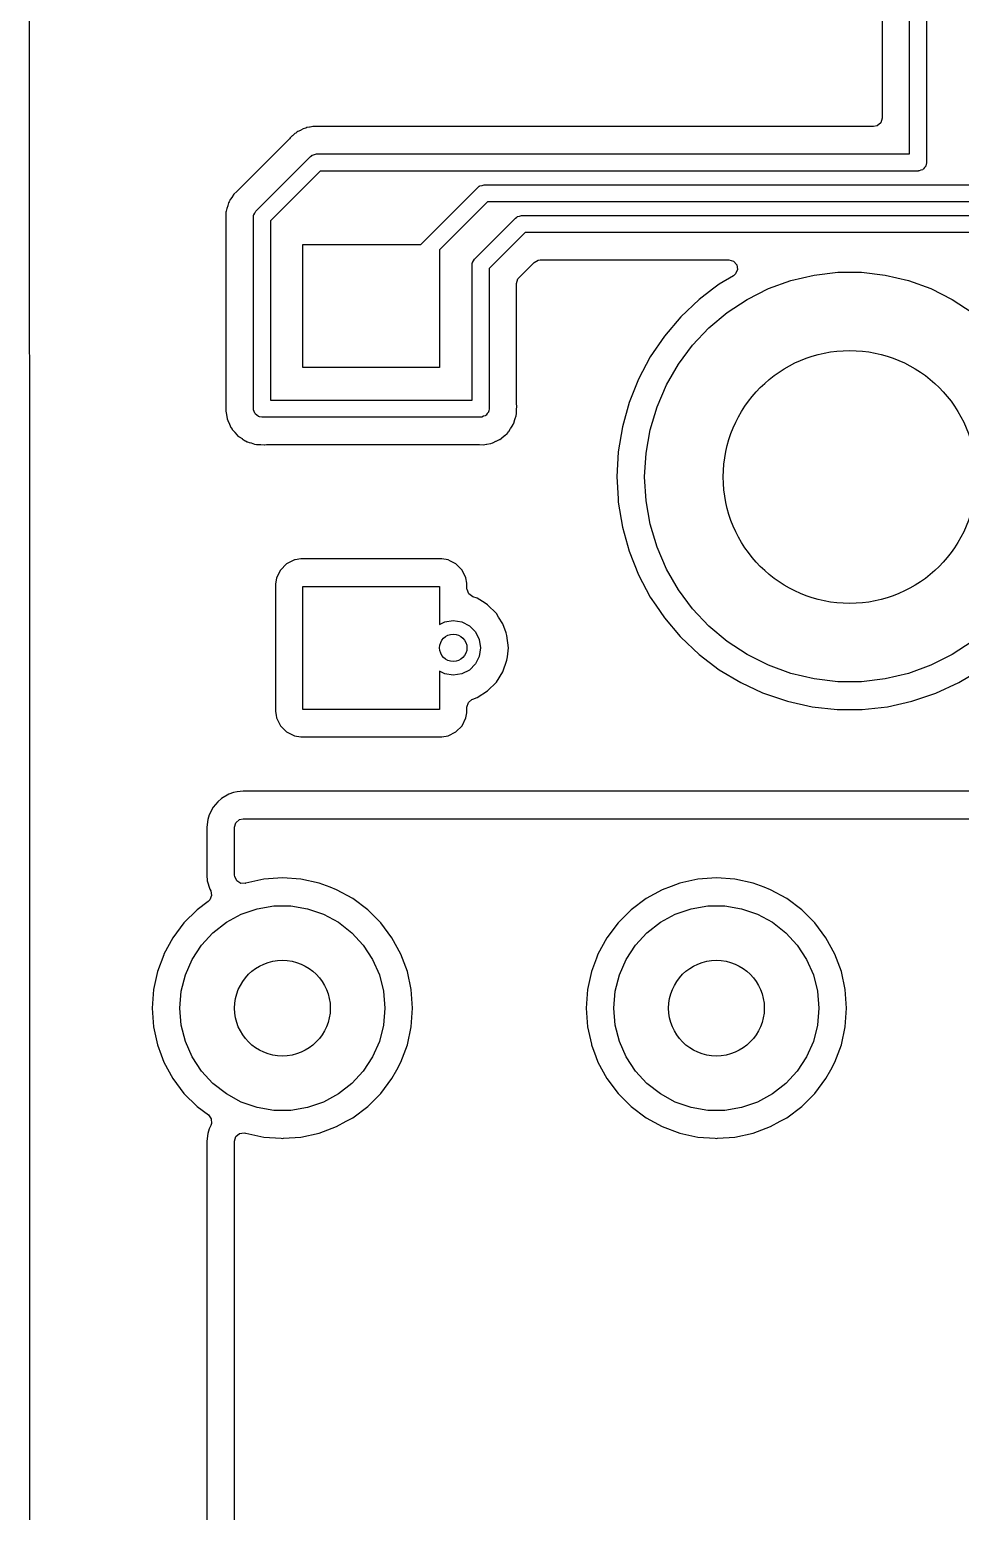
# Model space of a CAD drawing. Extents: x 0.71 to 7.56, y -5.16 to -0.79.
# Drawn here: x 0.709 to 1.245, y -3.234 to -2.38 of the extents above; entities that cross this region are included whole.
import ezdxf

# ---------------------------------------------------------------- set-up
doc = ezdxf.new("R2010")
doc.units = 0
doc.header["$MEASUREMENT"] = 0
doc.layers.add('BLACK', color=7, linetype='CONTINUOUS')

msp = doc.modelspace()

# ---------------------------------------------------------------- linework, layer by layer
at = {"layer": 'BLACK', "linetype": 'CONTINUOUS'}
for p, q in [((0.708762, -2.77289), (0.708721, -1.9685)), ((1.21555, -2.45177), (1.21555, -2.30942)), ((1.22539, -2.30942), (1.22539, -2.45669)), ((1.19978, -2.32318), (1.19978, -2.43112)), ((1.19978, -2.43112), (1.19901, -2.43376)), ((0.861397, -2.44005), (0.860225, -2.44123)), ((0.861969, -2.43973), (0.861397, -2.44005)), ((0.862656, -2.43926), (0.861969, -2.43973)), ((0.863165, -2.43885), (0.862656, -2.43926)), ((0.864686, -2.43819), (0.863165, -2.43885)), ((0.863165, -2.43885), (0.863165, -2.43885)), ((0.86491, -2.43808), (0.864686, -2.43819)), ((0.866354, -2.43727), (0.86491, -2.43808)), ((0.866355, -2.43727), (0.866354, -2.43727)), ((0.866992, -2.43711), (0.866355, -2.43727)), ((0.86778, -2.43685), (0.866992, -2.43711)), ((0.868381, -2.43658), (0.86778, -2.43685)), ((0.870024, -2.43636), (0.868381, -2.43658)), ((0.87027, -2.43631), (0.870024, -2.43636)), ((0.87188, -2.43592), (0.87027, -2.43631)), ((0.874369, -2.436), (0.87188, -2.43592)), ((0.87188, -2.43592), (0.87188, -2.43592)), ((0.87188, -2.43592), (0.87188, -2.43592)), ((1.1949, -2.436), (0.874369, -2.436)), ((1.19693, -2.43556), (1.1949, -2.436)), ((1.19901, -2.43376), (1.19693, -2.43556)), ((0.857839, -2.44361), (0.828141, -2.47331)), ((0.858375, -2.44297), (0.857839, -2.44361)), ((0.858753, -2.44244), (0.858375, -2.44297)), ((0.860039, -2.44139), (0.858753, -2.44244)), ((0.860225, -2.44123), (0.860039, -2.44139)), ((0.83904, -2.48471), (0.870536, -2.45321)), ((0.870536, -2.45321), (0.871239, -2.45269)), ((0.871239, -2.45269), (0.871355, -2.45255)), ((0.871355, -2.45255), (0.871458, -2.45252)), ((0.871458, -2.45252), (0.871657, -2.45237)), ((0.871657, -2.45237), (0.872848, -2.45211)), ((0.872848, -2.45211), (0.874016, -2.45177)), ((0.874016, -2.45177), (1.21555, -2.45177)), ((1.22539, -2.45669), (1.22519, -2.45808)), ((0.876054, -2.46161), (0.847441, -2.49023)), ((1.22047, -2.46161), (0.876054, -2.46161)), ((1.22082, -2.46151), (1.22047, -2.46161)), ((1.22117, -2.46156), (1.22082, -2.46151)), ((1.22213, -2.46113), (1.22117, -2.46156)), ((1.22313, -2.46083), (1.22213, -2.46113)), ((1.22337, -2.46056), (1.22313, -2.46083)), ((1.2237, -2.46041), (1.22337, -2.46056)), ((1.22426, -2.45953), (1.2237, -2.46041)), ((1.22495, -2.45874), (1.22426, -2.45953)), ((1.225, -2.45838), (1.22495, -2.45874)), ((1.22519, -2.45808), (1.225, -2.45838)), ((0.828141, -2.47331), (0.82632, -2.47501)), ((0.933985, -2.50394), (0.966993, -2.47093)), ((0.966993, -2.47093), (0.967696, -2.4704)), ((0.967696, -2.4704), (0.967812, -2.47027)), ((0.967812, -2.47027), (0.967915, -2.47024)), ((0.967915, -2.47024), (0.968114, -2.47009)), ((0.968114, -2.47009), (0.969304, -2.46983)), ((0.969304, -2.46983), (0.970472, -2.46949)), ((0.970472, -2.46949), (1.4311, -2.46949)), ((0.82223, -2.48324), (0.822163, -2.4839)), ((0.822838, -2.4817), (0.82223, -2.48324)), ((0.82223, -2.48324), (0.82223, -2.48324)), ((0.822918, -2.48147), (0.822838, -2.4817)), ((0.823365, -2.47987), (0.822918, -2.48147)), ((0.823706, -2.47931), (0.823365, -2.47987)), ((0.823365, -2.47987), (0.823365, -2.47987)), ((0.824076, -2.47856), (0.823706, -2.47931)), ((0.824316, -2.47795), (0.824076, -2.47856)), ((0.825318, -2.47663), (0.824316, -2.47795)), ((0.824316, -2.47795), (0.824316, -2.47795)), ((0.825459, -2.47643), (0.825318, -2.47663)), ((0.82632, -2.47501), (0.825459, -2.47643)), ((0.972511, -2.47933), (0.944882, -2.50696)), ((1.42906, -2.47933), (0.972511, -2.47933)), ((0.821818, -2.48725), (0.821648, -2.4889)), ((0.821648, -2.4889), (0.821648, -2.4889)), ((0.821648, -2.4889), (0.82176, -2.48955)), ((0.82176, -2.48955), (0.821831, -2.49038)), ((0.821831, -2.487), (0.821818, -2.48725)), ((0.822008, -2.48471), (0.821831, -2.48535)), ((0.821831, -2.48535), (0.821831, -2.487)), ((0.821831, -2.49038), (0.821831, -2.59763)), ((0.822163, -2.4839), (0.822008, -2.48471)), ((0.837598, -2.48819), (0.837723, -2.48732)), ((0.837598, -2.59843), (0.837598, -2.48819)), ((0.837711, -2.48714), (0.837762, -2.48705)), ((0.837723, -2.48732), (0.837711, -2.48714)), ((0.837762, -2.48705), (0.837798, -2.4868)), ((0.837798, -2.4868), (0.838456, -2.48578)), ((0.838456, -2.48578), (0.83904, -2.48471)), ((0.847441, -2.49023), (0.847441, -2.5935)), ((0.965024, -2.51227), (0.988646, -2.48865)), ((0.988646, -2.48865), (0.98935, -2.48812)), ((0.98935, -2.48812), (0.989465, -2.48799)), ((0.989465, -2.48799), (0.989568, -2.48796)), ((0.989568, -2.48796), (0.989767, -2.48781)), ((0.989767, -2.48781), (0.990958, -2.48755)), ((0.990958, -2.48755), (0.992126, -2.4872)), ((0.992126, -2.4872), (1.33858, -2.4872)), ((0.994164, -2.49705), (0.973425, -2.51779)), ((1.33654, -2.49705), (0.994164, -2.49705)), ((0.866142, -2.5748), (0.866142, -2.50394)), ((0.866142, -2.50394), (0.933985, -2.50394)), ((0.944882, -2.50696), (0.944882, -2.5748)), ((0.963583, -2.51575), (0.963708, -2.51488)), ((0.963583, -2.5935), (0.963583, -2.51575)), ((0.963695, -2.5147), (0.963747, -2.51461)), ((0.963708, -2.51488), (0.963695, -2.5147)), ((0.963747, -2.51461), (0.963782, -2.51436)), ((0.963782, -2.51436), (0.964441, -2.51334)), ((0.964441, -2.51334), (0.965024, -2.51227)), ((0.990623, -2.52289), (0.999266, -2.51424)), ((0.999266, -2.51424), (1.00168, -2.51293)), ((1.00168, -2.51293), (1.00272, -2.51281)), ((1.00272, -2.51281), (1.11156, -2.51281)), ((1.11156, -2.51281), (1.1142, -2.51359)), ((1.1142, -2.51359), (1.116, -2.51567)), ((1.116, -2.51567), (1.11639, -2.51839)), ((0.973425, -2.51779), (0.973425, -2.59843)), ((0.989193, -2.52634), (0.989968, -2.5237)), ((0.989968, -2.5237), (0.990623, -2.52289)), ((1.11408, -2.52188), (1.10586, -2.52682)), ((1.11525, -2.52089), (1.11408, -2.52188)), ((1.11639, -2.51839), (1.11525, -2.52089)), ((1.13432, -2.52934), (1.14723, -2.52465)), ((1.14723, -2.52465), (1.16059, -2.52148)), ((1.16059, -2.52148), (1.17423, -2.51988)), ((1.17423, -2.51988), (1.18797, -2.51988)), ((1.18797, -2.51988), (1.20161, -2.52148)), ((1.20161, -2.52148), (1.21498, -2.52465)), ((1.21498, -2.52465), (1.22788, -2.52934)), ((0.989193, -2.5958), (0.989193, -2.52634)), ((1.10205, -2.52972), (1.0943, -2.53561)), ((1.10586, -2.52682), (1.10205, -2.52972)), ((1.12205, -2.53551), (1.13432, -2.52934)), ((1.22788, -2.52934), (1.24016, -2.53551)), ((1.0943, -2.53561), (1.08376, -2.54559)), ((1.0943, -2.53561), (1.0943, -2.53561)), ((1.11057, -2.54306), (1.12205, -2.53551)), ((1.24016, -2.53551), (1.25163, -2.54306)), ((1.08376, -2.54559), (1.07437, -2.55666)), ((1.10005, -2.55188), (1.11057, -2.54306)), ((1.07437, -2.55666), (1.06622, -2.56867)), ((1.09062, -2.56188), (1.10005, -2.55188)), ((1.08242, -2.57289), (1.09062, -2.56188)), ((0.944882, -2.5748), (0.866142, -2.5748)), ((1.06622, -2.56867), (1.05942, -2.5815)), ((1.06622, -2.56867), (1.06622, -2.56867)), ((1.07556, -2.58479), (1.08242, -2.57289)), ((1.05942, -2.5815), (1.05405, -2.59499)), ((1.05942, -2.5815), (1.05942, -2.5815)), ((1.07012, -2.5974), (1.07556, -2.58479)), ((0.847441, -2.5935), (0.963583, -2.5935)), ((0.821825, -2.5978), (0.821685, -2.59985)), ((0.821685, -2.59985), (0.821685, -2.59985)), ((0.821685, -2.59985), (0.822103, -2.60186)), ((0.821831, -2.59763), (0.821825, -2.5978)), ((0.822103, -2.60186), (0.822131, -2.60202)), ((0.822131, -2.60202), (0.822411, -2.60406)), ((0.8377, -2.59877), (0.837598, -2.59843)), ((0.837649, -2.59913), (0.8377, -2.59877)), ((0.838084, -2.60008), (0.837649, -2.59913)), ((0.83838, -2.60109), (0.838084, -2.60008)), ((0.838651, -2.60132), (0.83838, -2.60109)), ((0.8388, -2.60165), (0.838651, -2.60132)), ((0.839683, -2.60221), (0.8388, -2.60165)), ((0.840475, -2.6029), (0.839683, -2.60221)), ((0.971165, -2.60257), (0.970158, -2.60286)), ((0.9714, -2.60229), (0.971165, -2.60257)), ((0.971727, -2.60214), (0.9714, -2.60229)), ((0.972294, -2.60126), (0.971727, -2.60214)), ((0.97298, -2.60047), (0.972294, -2.60126)), ((0.973032, -2.60011), (0.97298, -2.60047)), ((0.973226, -2.59981), (0.973032, -2.60011)), ((0.973425, -2.59843), (0.973226, -2.59981)), ((0.988458, -2.60406), (0.988951, -2.60267)), ((0.988951, -2.60267), (0.988965, -2.60246)), ((0.988965, -2.60246), (0.989135, -2.60148)), ((0.989135, -2.60148), (0.989193, -2.60127)), ((0.989295, -2.59679), (0.989193, -2.5958)), ((0.989193, -2.59922), (0.989199, -2.59905)), ((0.989193, -2.60127), (0.989193, -2.59922)), ((0.989199, -2.59905), (0.989339, -2.597)), ((0.989339, -2.597), (0.989295, -2.59679)), ((0.989339, -2.597), (0.989339, -2.597)), ((1.05405, -2.59499), (1.05016, -2.60897)), ((1.05405, -2.59499), (1.05405, -2.59499)), ((1.06618, -2.61056), (1.07012, -2.5974)), ((0.822411, -2.60406), (0.822411, -2.60406)), ((0.822411, -2.60406), (0.822496, -2.60426)), ((0.822496, -2.60426), (0.822798, -2.60521)), ((0.822798, -2.60521), (0.822842, -2.60542)), ((0.822842, -2.60542), (0.822842, -2.60542)), ((0.822842, -2.60542), (0.823786, -2.60724)), ((0.823786, -2.60724), (0.823858, -2.60739)), ((0.823858, -2.60739), (0.824676, -2.60928)), ((0.824676, -2.60928), (0.824676, -2.60928)), ((0.824676, -2.60928), (0.824676, -2.60928)), ((0.824676, -2.60928), (0.824812, -2.60944)), ((0.824812, -2.60944), (0.825359, -2.61028)), ((0.825359, -2.61028), (0.825453, -2.61046)), ((0.825453, -2.61046), (0.825459, -2.61047)), ((0.825459, -2.61047), (0.82686, -2.61197)), ((0.840831, -2.60295), (0.840475, -2.6029)), ((0.841133, -2.60315), (0.840831, -2.60295)), ((0.84252, -2.60335), (0.841133, -2.60315)), ((0.968504, -2.60335), (0.84252, -2.60335)), ((0.968849, -2.60325), (0.968504, -2.60335)), ((0.969204, -2.6033), (0.968849, -2.60325)), ((0.970158, -2.60286), (0.969204, -2.6033)), ((0.984704, -2.6116), (0.985771, -2.60985)), ((0.985771, -2.60985), (0.985861, -2.60971)), ((0.985861, -2.60971), (0.987046, -2.60803)), ((0.987046, -2.60803), (0.987118, -2.60783)), ((0.987118, -2.60783), (0.987547, -2.60693)), ((0.987547, -2.60693), (0.987659, -2.60675)), ((0.987659, -2.60675), (0.988212, -2.60477)), ((0.988212, -2.60477), (0.988263, -2.60461)), ((0.988263, -2.60461), (0.988458, -2.60406)), ((1.05016, -2.60897), (1.04781, -2.6233)), ((1.05016, -2.60897), (1.05016, -2.60897)), ((1.06379, -2.62408), (1.06618, -2.61056)), ((0.82686, -2.61197), (0.82697, -2.61209)), ((0.82697, -2.61209), (0.828266, -2.61369)), ((0.828266, -2.61369), (0.828441, -2.61381)), ((0.828441, -2.61381), (0.829194, -2.61447)), ((0.829194, -2.61447), (0.82934, -2.61462)), ((0.82934, -2.61462), (0.831095, -2.61569)), ((0.831095, -2.61569), (0.831234, -2.61578)), ((0.831234, -2.61578), (0.832912, -2.61697)), ((0.832912, -2.61697), (0.833115, -2.61704)), ((0.833115, -2.61704), (0.834016, -2.61747)), ((0.834016, -2.61747), (0.8342, -2.61758)), ((0.8342, -2.61758), (0.8342, -2.61758)), ((0.8342, -2.61758), (0.8342, -2.61758)), ((0.8342, -2.61758), (0.83523, -2.61787)), ((0.83523, -2.61787), (0.836178, -2.61813)), ((0.836178, -2.61813), (0.836335, -2.61818)), ((0.836335, -2.61818), (0.838271, -2.61887)), ((0.838271, -2.61887), (0.838485, -2.61889)), ((0.838485, -2.61889), (0.839469, -2.61906)), ((0.839469, -2.61906), (0.839676, -2.61911)), ((0.839676, -2.61911), (0.841729, -2.61911)), ((0.841729, -2.61911), (0.841896, -2.61912)), ((0.841896, -2.61912), (0.843945, -2.61926)), ((0.843945, -2.61926), (0.844155, -2.61922)), ((0.843945, -2.61926), (0.843945, -2.61926)), ((0.843945, -2.61926), (0.843945, -2.61926)), ((0.844155, -2.61922), (0.845149, -2.61911)), ((0.845149, -2.61911), (0.967714, -2.61911)), ((0.967714, -2.61911), (0.96788, -2.61912)), ((0.96788, -2.61912), (0.969929, -2.61926)), ((0.969929, -2.61926), (0.97194, -2.61884)), ((0.969929, -2.61926), (0.969929, -2.61926)), ((0.969929, -2.61926), (0.969929, -2.61926)), ((0.97194, -2.61884), (0.972103, -2.61881)), ((0.972103, -2.61881), (0.974138, -2.61853)), ((0.974138, -2.61853), (0.974335, -2.61845)), ((0.974335, -2.61845), (0.975287, -2.61815)), ((0.975287, -2.61815), (0.975497, -2.6181)), ((0.975497, -2.6181), (0.977322, -2.61716)), ((0.977322, -2.61716), (0.977469, -2.61709)), ((0.977469, -2.61709), (0.979355, -2.61627)), ((0.979355, -2.61627), (0.979521, -2.61613)), ((0.979521, -2.61613), (0.980357, -2.61559)), ((0.980357, -2.61559), (0.980547, -2.61549)), ((0.980547, -2.61549), (0.982048, -2.61408)), ((0.982048, -2.61408), (0.982174, -2.61398)), ((0.982174, -2.61398), (0.982375, -2.61381)), ((0.982375, -2.61381), (0.983766, -2.61268)), ((0.983766, -2.61268), (0.98389, -2.6125)), ((0.98389, -2.6125), (0.984546, -2.61175)), ((0.984546, -2.61175), (0.984704, -2.6116)), ((1.04781, -2.6233), (1.04703, -2.6378)), ((1.04781, -2.6233), (1.04781, -2.6233)), ((1.06299, -2.6378), (1.06379, -2.62408)), ((1.04703, -2.6378), (1.04703, -2.6378)), ((1.04703, -2.6378), (1.04718, -2.64062)), ((1.04718, -2.64062), (1.04771, -2.65031)), ((1.06379, -2.65151), (1.06299, -2.6378)), ((1.04771, -2.65031), (1.04781, -2.65229)), ((1.04781, -2.65229), (1.04781, -2.65229)), ((1.04781, -2.65229), (1.05016, -2.66662)), ((1.06618, -2.66503), (1.06379, -2.65151)), ((1.05016, -2.66662), (1.05016, -2.66662)), ((1.05016, -2.66662), (1.05405, -2.6806)), ((1.07012, -2.67819), (1.06618, -2.66503)), ((1.07556, -2.6908), (1.07012, -2.67819)), ((0.856758, -2.68787), (0.853227, -2.6914)), ((0.861209, -2.6856), (0.856758, -2.68787)), ((0.856758, -2.68787), (0.856758, -2.68787)), ((0.856758, -2.68787), (0.856758, -2.68787)), ((0.861713, -2.68552), (0.861209, -2.6856)), ((0.864901, -2.68502), (0.861713, -2.68552)), ((0.946123, -2.68502), (0.864901, -2.68502)), ((0.949815, -2.6856), (0.946123, -2.68502)), ((0.951241, -2.68633), (0.949815, -2.6856)), ((0.954265, -2.68787), (0.951241, -2.68633)), ((0.954266, -2.68787), (0.954265, -2.68787)), ((0.957797, -2.6914), (0.954266, -2.68787)), ((0.954266, -2.68787), (0.954266, -2.68787)), ((1.05405, -2.6806), (1.05405, -2.68061)), ((1.05405, -2.68061), (1.05942, -2.69409)), ((0.850959, -2.69585), (0.850374, -2.69955)), ((0.853226, -2.6914), (0.850959, -2.69585)), ((0.853227, -2.6914), (0.853226, -2.6914)), ((0.960065, -2.69585), (0.957797, -2.6914)), ((0.957797, -2.6914), (0.957797, -2.6914)), ((0.957797, -2.6914), (0.957797, -2.6914)), ((0.960547, -2.6989), (0.960065, -2.69585)), ((1.05942, -2.69409), (1.05942, -2.69409)), ((1.05942, -2.69409), (1.06622, -2.70692)), ((1.08242, -2.7027), (1.07556, -2.6908)), ((0.850374, -2.69955), (0.850374, -2.77289)), ((0.866142, -2.77165), (0.866142, -2.70079)), ((0.866142, -2.70079), (0.944882, -2.70079)), ((0.944882, -2.70079), (0.944882, -2.72278)), ((0.96065, -2.69955), (0.960547, -2.6989)), ((0.96065, -2.70213), (0.96065, -2.69955)), ((0.96067, -2.70258), (0.96065, -2.70213)), ((0.961684, -2.70513), (0.96067, -2.70258)), ((1.09062, -2.71372), (1.08242, -2.7027)), ((0.963919, -2.70674), (0.961684, -2.70513)), ((0.966517, -2.70765), (0.963919, -2.70674)), ((0.971026, -2.71048), (0.966517, -2.70765)), ((0.966517, -2.70765), (0.966517, -2.70765)), ((0.97253, -2.71142), (0.971026, -2.71048)), ((0.977552, -2.71645), (0.97253, -2.71142)), ((1.06622, -2.70692), (1.06622, -2.70692)), ((1.06622, -2.70692), (1.06622, -2.70692)), ((1.06622, -2.70692), (1.06935, -2.71153)), ((1.06935, -2.71153), (1.07437, -2.71893)), ((0.944882, -2.72278), (0.947889, -2.72124)), ((0.947889, -2.72124), (0.952756, -2.72047)), ((0.952756, -2.72047), (0.957622, -2.72124)), ((0.957622, -2.72124), (0.962012, -2.72348)), ((0.978856, -2.71852), (0.977552, -2.71645)), ((0.981241, -2.72232), (0.978856, -2.71852)), ((1.07437, -2.71893), (1.0834, -2.72957)), ((1.10005, -2.72371), (1.09062, -2.71372)), ((0.962012, -2.72348), (0.965496, -2.72696)), ((0.965496, -2.72696), (0.967733, -2.73135)), ((0.98133, -2.72246), (0.981241, -2.72232)), ((0.983144, -2.72764), (0.98133, -2.72246)), ((0.983676, -2.72916), (0.983144, -2.72764)), ((0.984471, -2.73622), (0.983676, -2.72916)), ((0.983676, -2.72916), (0.983676, -2.72916)), ((1.0834, -2.72957), (1.08376, -2.73)), ((1.08376, -2.73), (1.0943, -2.73998)), ((1.11057, -2.73253), (1.10005, -2.72371)), ((0.967733, -2.73135), (0.968504, -2.73622)), ((0.968504, -2.73622), (0.967733, -2.74109)), ((0.983895, -2.74133), (0.984471, -2.73622)), ((0.984471, -2.73622), (0.984471, -2.73622)), ((1.12205, -2.74008), (1.11057, -2.73253)), ((1.25163, -2.73253), (1.24016, -2.74008)), ((0.965496, -2.74548), (0.962012, -2.74896)), ((0.967733, -2.74109), (0.965496, -2.74548)), ((0.98133, -2.74998), (0.983676, -2.74328)), ((0.983676, -2.74328), (0.983895, -2.74133)), ((1.0943, -2.73998), (1.10586, -2.74877)), ((1.13432, -2.74625), (1.12205, -2.74008)), ((1.14723, -2.75094), (1.13432, -2.74625)), ((1.22788, -2.74625), (1.21498, -2.75094)), ((1.24016, -2.74008), (1.22788, -2.74625)), ((0.947889, -2.7512), (0.944882, -2.74967)), ((0.944882, -2.74967), (0.944882, -2.77165)), ((0.952756, -2.75197), (0.947889, -2.7512)), ((0.957622, -2.7512), (0.952756, -2.75197)), ((0.962012, -2.74896), (0.957622, -2.7512)), ((0.97253, -2.76102), (0.977552, -2.75599)), ((0.977552, -2.75599), (0.98133, -2.74998)), ((1.10586, -2.74877), (1.1183, -2.75625)), ((1.1183, -2.75625), (1.1183, -2.75625)), ((1.1183, -2.75625), (1.1183, -2.75625)), ((1.1183, -2.75625), (1.1183, -2.75625)), ((1.1183, -2.75625), (1.13078, -2.76203)), ((1.16059, -2.75411), (1.14723, -2.75094)), ((1.17423, -2.75571), (1.16059, -2.75411)), ((1.18797, -2.75571), (1.17423, -2.75571)), ((1.20161, -2.75411), (1.18797, -2.75571)), ((1.21498, -2.75094), (1.20161, -2.75411)), ((1.23073, -2.76235), (1.2439, -2.75625)), ((1.2439, -2.75625), (1.25634, -2.74877)), ((0.963919, -2.7657), (0.966517, -2.76479)), ((0.966517, -2.76479), (0.97253, -2.76102)), ((1.13078, -2.76203), (1.13148, -2.76235)), ((1.13148, -2.76235), (1.14523, -2.76698)), ((1.21697, -2.76698), (1.23073, -2.76235)), ((0.708865, -4.82014), (0.708762, -2.77289)), ((0.850374, -2.77289), (0.850715, -2.77505)), ((0.944882, -2.77165), (0.866142, -2.77165)), ((0.960547, -2.77354), (0.96065, -2.77289)), ((0.96065, -2.77031), (0.961425, -2.76767)), ((0.96065, -2.77289), (0.96065, -2.77031)), ((0.961425, -2.76767), (0.963503, -2.76587)), ((0.963503, -2.76587), (0.963919, -2.7657)), ((1.14523, -2.76698), (1.15941, -2.7701)), ((1.15941, -2.7701), (1.17384, -2.77167)), ((1.17384, -2.77167), (1.17384, -2.77167)), ((1.17384, -2.77167), (1.18836, -2.77167)), ((1.18836, -2.77167), (1.20279, -2.7701)), ((1.18836, -2.77167), (1.18836, -2.77167)), ((1.20279, -2.7701), (1.21697, -2.76698)), ((0.850715, -2.77505), (0.850959, -2.77659)), ((0.850959, -2.77659), (0.853226, -2.78104)), ((0.853226, -2.78104), (0.853226, -2.78104)), ((0.853226, -2.78104), (0.853227, -2.78104)), ((0.853227, -2.78104), (0.856758, -2.78457)), ((0.954265, -2.78457), (0.957797, -2.78104)), ((0.957797, -2.78104), (0.960065, -2.77659)), ((0.960065, -2.77659), (0.960547, -2.77354)), ((0.960065, -2.77659), (0.960065, -2.77659)), ((0.960065, -2.77659), (0.960065, -2.77659)), ((0.856758, -2.78457), (0.856758, -2.78457)), ((0.856758, -2.78457), (0.856758, -2.78457)), ((0.856758, -2.78457), (0.861208, -2.78684)), ((0.861208, -2.78684), (0.861209, -2.78684)), ((0.861209, -2.78684), (0.864901, -2.78742)), ((0.864901, -2.78742), (0.864901, -2.78742)), ((0.864901, -2.78742), (0.946123, -2.78742)), ((0.946123, -2.78742), (0.949815, -2.78684)), ((0.949815, -2.78684), (0.954265, -2.78457)), ((0.819171, -2.82302), (0.817092, -2.82482)), ((0.823411, -2.82038), (0.819171, -2.82302)), ((0.819171, -2.82302), (0.819171, -2.82302)), ((0.826232, -2.81949), (0.823411, -2.82038)), ((0.823411, -2.82038), (0.823411, -2.82038)), ((0.823411, -2.82038), (0.823411, -2.82038)), ((0.82826, -2.81905), (0.826232, -2.81949)), ((0.826232, -2.81949), (0.826232, -2.81949)), ((0.831653, -2.81868), (0.82826, -2.81905)), ((0.831654, -2.81868), (0.831653, -2.81868)), ((1.64866, -2.81868), (0.831654, -2.81868)), ((0.812229, -2.83239), (0.811454, -2.83503)), ((0.814368, -2.82788), (0.812229, -2.83239)), ((0.817092, -2.82482), (0.814368, -2.82788)), ((0.811454, -2.83503), (0.810807, -2.83953)), ((0.810807, -2.83953), (0.810807, -2.86745)), ((0.811454, -2.83503), (0.811454, -2.83503)), ((0.826772, -2.83953), (0.827547, -2.83689)), ((0.826772, -2.86709), (0.826772, -2.83953)), ((0.827547, -2.83689), (0.829626, -2.83509)), ((0.829626, -2.83509), (0.831654, -2.83465)), ((0.831654, -2.83465), (1.64866, -2.83465)), ((0.82685, -2.86796), (0.826772, -2.86709)), ((0.810807, -2.86745), (0.810839, -2.86816)), ((0.810839, -2.86816), (0.810949, -2.86939)), ((0.810949, -2.86939), (0.811065, -2.87035)), ((0.811065, -2.87035), (0.811065, -2.87035)), ((0.811065, -2.87035), (0.812577, -2.87511)), ((0.812577, -2.87511), (0.813073, -2.8761)), ((0.828082, -2.87042), (0.82685, -2.86796)), ((0.830448, -2.87182), (0.828082, -2.87042)), ((0.833019, -2.87173), (0.830448, -2.87182)), ((0.833026, -2.87176), (0.833019, -2.87173)), ((0.833169, -2.87173), (0.833026, -2.87176)), ((0.833197, -2.87173), (0.833114, -2.87175)), ((0.833114, -2.87175), (0.833169, -2.87173)), ((0.843655, -2.86945), (0.833197, -2.87173)), ((0.854331, -2.86869), (0.843655, -2.86945)), ((0.843655, -2.86945), (0.843655, -2.86945)), ((0.865006, -2.86945), (0.854331, -2.86869)), ((0.854331, -2.86869), (0.854331, -2.86869)), ((0.865007, -2.86945), (0.865006, -2.86945)), ((0.875464, -2.87173), (0.865007, -2.86945)), ((0.875465, -2.87173), (0.875464, -2.87173)), ((0.875464, -2.87173), (0.875464, -2.87173)), ((0.881789, -2.87408), (0.875465, -2.87173)), ((0.885493, -2.87547), (0.881789, -2.87408)), ((0.894886, -2.88059), (0.885493, -2.87547)), ((0.885493, -2.87547), (0.885493, -2.87547)), ((1.07317, -2.87547), (1.06378, -2.88059)), ((1.07818, -2.8736), (1.07317, -2.87547)), ((1.0832, -2.87173), (1.07818, -2.8736)), ((1.09365, -2.86945), (1.0832, -2.87173)), ((1.0832, -2.87173), (1.0832, -2.87173)), ((1.0832, -2.87173), (1.0832, -2.87173)), ((1.09366, -2.86945), (1.09365, -2.86945)), ((1.10433, -2.86869), (1.09366, -2.86945)), ((1.11501, -2.86945), (1.10433, -2.86869)), ((1.10433, -2.86869), (1.10433, -2.86869)), ((1.12546, -2.87173), (1.11501, -2.86945)), ((1.11501, -2.86945), (1.11501, -2.86945)), ((1.13179, -2.87408), (1.12546, -2.87173)), ((1.12546, -2.87173), (1.12546, -2.87173)), ((1.12546, -2.87173), (1.12546, -2.87173)), ((1.13549, -2.87547), (1.13179, -2.87408)), ((1.14489, -2.88059), (1.13549, -2.87547)), ((1.13549, -2.87547), (1.13549, -2.87547)), ((0.811634, -2.8822), (0.805207, -2.88701)), ((0.812511, -2.88135), (0.811634, -2.8822)), ((0.813563, -2.87881), (0.812511, -2.88135)), ((0.813073, -2.8761), (0.813563, -2.87881)), ((0.894886, -2.8806), (0.894886, -2.88059)), ((0.894886, -2.88059), (0.894886, -2.88059)), ((0.903454, -2.88701), (0.894886, -2.8806)), ((1.06378, -2.88059), (1.05521, -2.88701)), ((1.06378, -2.88059), (1.06378, -2.88059)), ((1.14489, -2.8806), (1.14489, -2.88059)), ((1.14489, -2.88059), (1.14489, -2.88059)), ((1.15345, -2.88701), (1.14489, -2.8806)), ((0.805207, -2.88701), (0.797639, -2.89458)), ((0.805207, -2.88701), (0.805207, -2.88701)), ((0.822031, -2.89426), (0.830609, -2.88962)), ((0.830609, -2.88962), (0.839834, -2.88645)), ((0.839834, -2.88645), (0.849454, -2.88485)), ((0.849454, -2.88485), (0.859207, -2.88485)), ((0.859207, -2.88485), (0.868828, -2.88645)), ((0.868828, -2.88645), (0.878053, -2.88962)), ((0.878053, -2.88962), (0.886631, -2.89426)), ((0.903455, -2.88701), (0.903454, -2.88701)), ((0.911022, -2.89458), (0.903455, -2.88701)), ((0.903455, -2.88701), (0.903455, -2.88701)), ((1.05521, -2.88701), (1.04764, -2.89458)), ((1.05521, -2.88701), (1.05521, -2.88701)), ((1.07203, -2.89426), (1.08061, -2.88962)), ((1.08061, -2.88962), (1.08983, -2.88645)), ((1.08983, -2.88645), (1.09945, -2.88485)), ((1.09945, -2.88485), (1.10921, -2.88485)), ((1.10921, -2.88485), (1.11883, -2.88645)), ((1.11883, -2.88645), (1.12805, -2.88962)), ((1.12805, -2.88962), (1.13663, -2.89426)), ((1.16102, -2.89458), (1.15345, -2.88701)), ((1.15345, -2.88701), (1.15345, -2.88701)), ((1.15345, -2.88701), (1.15345, -2.88701)), ((0.797639, -2.89458), (0.791225, -2.90315)), ((0.797639, -2.89458), (0.797639, -2.89458)), ((0.807728, -2.90743), (0.814334, -2.90025)), ((0.814334, -2.90025), (0.822031, -2.89426)), ((0.886631, -2.89426), (0.894328, -2.90025)), ((0.894328, -2.90025), (0.900934, -2.90743)), ((0.917436, -2.90315), (0.911022, -2.89458)), ((0.911022, -2.89458), (0.911022, -2.89458)), ((0.911022, -2.89458), (0.911022, -2.89458)), ((1.04764, -2.89458), (1.04122, -2.90315)), ((1.04764, -2.89458), (1.04764, -2.89458)), ((1.05773, -2.90743), (1.06433, -2.90025)), ((1.06433, -2.90025), (1.07203, -2.89426)), ((1.13663, -2.89426), (1.14433, -2.90025)), ((1.14433, -2.90025), (1.15093, -2.90743)), ((1.16744, -2.90315), (1.16102, -2.89458)), ((1.16102, -2.89458), (1.16102, -2.89458)), ((1.16102, -2.89458), (1.16102, -2.89458)), ((0.791225, -2.90315), (0.786096, -2.91254)), ((0.791225, -2.90315), (0.791225, -2.90315)), ((0.802393, -2.91559), (0.807728, -2.90743)), ((0.900934, -2.90743), (0.906268, -2.91559)), ((0.917437, -2.90315), (0.917436, -2.90315)), ((0.922566, -2.91254), (0.917437, -2.90315)), ((0.917437, -2.90315), (0.917437, -2.90315)), ((1.04122, -2.90315), (1.0361, -2.91254)), ((1.04122, -2.90315), (1.04122, -2.90315)), ((1.05239, -2.91559), (1.05773, -2.90743)), ((1.15093, -2.90743), (1.15627, -2.91559)), ((1.17257, -2.91254), (1.16744, -2.90315)), ((1.16744, -2.90315), (1.16744, -2.90315)), ((1.16744, -2.90315), (1.16744, -2.90315)), ((0.785949, -2.91293), (0.782355, -2.92257)), ((0.786096, -2.91254), (0.785949, -2.91293)), ((0.798475, -2.92453), (0.802393, -2.91559)), ((0.906268, -2.91559), (0.910186, -2.92453)), ((0.926306, -2.92257), (0.922566, -2.91254)), ((0.922566, -2.91254), (0.922566, -2.91254)), ((0.922566, -2.91254), (0.922566, -2.91254)), ((1.03521, -2.91491), (1.03236, -2.92257)), ((1.0361, -2.91254), (1.03521, -2.91491)), ((1.04848, -2.92453), (1.05239, -2.91559)), ((1.15627, -2.91559), (1.16019, -2.92453)), ((1.17631, -2.92257), (1.17257, -2.91254)), ((1.17257, -2.91254), (1.17257, -2.91254)), ((1.17257, -2.91254), (1.17257, -2.91254)), ((0.782355, -2.92257), (0.78008, -2.93302)), ((0.782355, -2.92257), (0.782355, -2.92257)), ((0.782355, -2.92257), (0.782355, -2.92257)), ((0.796081, -2.93398), (0.798475, -2.92453)), ((0.910186, -2.92453), (0.91258, -2.93398)), ((0.928581, -2.93303), (0.926306, -2.92257)), ((1.03236, -2.92257), (1.03008, -2.93302)), ((1.03236, -2.92257), (1.03236, -2.92257)), ((1.03236, -2.92257), (1.03236, -2.92257)), ((1.04608, -2.93398), (1.04848, -2.92453)), ((1.16019, -2.92453), (1.16258, -2.93398)), ((1.17858, -2.93303), (1.17631, -2.92257)), ((0.78008, -2.93303), (0.779317, -2.9437)), ((0.78008, -2.93302), (0.78008, -2.93303)), ((0.795276, -2.9437), (0.796081, -2.93398)), ((0.91258, -2.93398), (0.913386, -2.9437)), ((0.929345, -2.9437), (0.928581, -2.93303)), ((1.03008, -2.93303), (1.02932, -2.9437)), ((1.03008, -2.93302), (1.03008, -2.93303)), ((1.04528, -2.9437), (1.04608, -2.93398)), ((1.16258, -2.93398), (1.16339, -2.9437)), ((1.17934, -2.9437), (1.17858, -2.93303)), ((0.779317, -2.9437), (0.779317, -2.9437)), ((0.779317, -2.9437), (0.78008, -2.95438)), ((0.796081, -2.95342), (0.795276, -2.9437)), ((0.913386, -2.9437), (0.91258, -2.95342)), ((0.928581, -2.95438), (0.929345, -2.9437)), ((0.929345, -2.9437), (0.929345, -2.9437)), ((1.02932, -2.9437), (1.02932, -2.9437)), ((1.02932, -2.9437), (1.03008, -2.95438)), ((1.04608, -2.95342), (1.04528, -2.9437)), ((1.16339, -2.9437), (1.16258, -2.95342)), ((1.17858, -2.95438), (1.17934, -2.9437)), ((1.17934, -2.9437), (1.17934, -2.9437)), ((0.78008, -2.95438), (0.78008, -2.95438)), ((0.78008, -2.95438), (0.782355, -2.96483)), ((0.798475, -2.96288), (0.796081, -2.95342)), ((0.91258, -2.95342), (0.910186, -2.96288)), ((0.926306, -2.96483), (0.928581, -2.95438)), ((1.03008, -2.95438), (1.03008, -2.95438)), ((1.03008, -2.95438), (1.03228, -2.96451)), ((1.04848, -2.96288), (1.04608, -2.95342)), ((1.16258, -2.95342), (1.16019, -2.96288)), ((1.17631, -2.96483), (1.17858, -2.95438)), ((0.782355, -2.96483), (0.782355, -2.96483)), ((0.782355, -2.96483), (0.784529, -2.97066)), ((0.802393, -2.97181), (0.798475, -2.96288)), ((0.910186, -2.96288), (0.906268, -2.97181)), ((0.922566, -2.97486), (0.926306, -2.96483)), ((1.03228, -2.96451), (1.03236, -2.96483)), ((1.03236, -2.96483), (1.03483, -2.97147)), ((1.05239, -2.97181), (1.04848, -2.96288)), ((1.16019, -2.96288), (1.15627, -2.97181)), ((1.17257, -2.97486), (1.17631, -2.96483)), ((0.784529, -2.97066), (0.786096, -2.97486)), ((0.786096, -2.97486), (0.791225, -2.98426)), ((0.807728, -2.97997), (0.802393, -2.97181)), ((0.906268, -2.97181), (0.900934, -2.97997)), ((0.920155, -2.97928), (0.922566, -2.97486)), ((0.922566, -2.97486), (0.922566, -2.97486)), ((0.922566, -2.97486), (0.922566, -2.97486)), ((1.03483, -2.97147), (1.0361, -2.97486)), ((1.0361, -2.97486), (1.04122, -2.98426)), ((1.05773, -2.97997), (1.05239, -2.97181)), ((1.15627, -2.97181), (1.15093, -2.97997)), ((1.17016, -2.97928), (1.17257, -2.97486)), ((1.17257, -2.97486), (1.17257, -2.97486)), ((1.17257, -2.97486), (1.17257, -2.97486)), ((0.791225, -2.98426), (0.791225, -2.98426)), ((0.791225, -2.98426), (0.791225, -2.98426)), ((0.791225, -2.98426), (0.797639, -2.99282)), ((0.814334, -2.98715), (0.807728, -2.97997)), ((0.900934, -2.97997), (0.894328, -2.98715)), ((0.911022, -2.99282), (0.917436, -2.98426)), ((0.917436, -2.98426), (0.920155, -2.97928)), ((1.04122, -2.98426), (1.04122, -2.98426)), ((1.04122, -2.98426), (1.04122, -2.98426)), ((1.04122, -2.98426), (1.04764, -2.99282)), ((1.06433, -2.98715), (1.05773, -2.97997)), ((1.15093, -2.97997), (1.14433, -2.98715)), ((1.16102, -2.99282), (1.16744, -2.98426)), ((1.16744, -2.98426), (1.17016, -2.97928)), ((0.797639, -2.99282), (0.797639, -2.99282)), ((0.797639, -2.99282), (0.797639, -2.99282)), ((0.797639, -2.99282), (0.805207, -3.00039)), ((0.822031, -2.99314), (0.814334, -2.98715)), ((0.830609, -2.99778), (0.822031, -2.99314)), ((0.886631, -2.99314), (0.878053, -2.99778)), ((0.894328, -2.98715), (0.886631, -2.99314)), ((0.903454, -3.00039), (0.911022, -2.99282)), ((1.04764, -2.99282), (1.04764, -2.99282)), ((1.04764, -2.99282), (1.04764, -2.99282)), ((1.04764, -2.99282), (1.05521, -3.00039)), ((1.07203, -2.99314), (1.06433, -2.98715)), ((1.08061, -2.99778), (1.07203, -2.99314)), ((1.13663, -2.99314), (1.12805, -2.99778)), ((1.14433, -2.98715), (1.13663, -2.99314)), ((1.15345, -3.00039), (1.16102, -2.99282)), ((0.805207, -3.00039), (0.805207, -3.00039)), ((0.805207, -3.00039), (0.805207, -3.00039)), ((0.805207, -3.00039), (0.811666, -3.00523)), ((0.839834, -3.00095), (0.830609, -2.99778)), ((0.849454, -3.00255), (0.839834, -3.00095)), ((0.859207, -3.00255), (0.849454, -3.00255)), ((0.868828, -3.00095), (0.859207, -3.00255)), ((0.878053, -2.99778), (0.868828, -3.00095)), ((0.894886, -3.00681), (0.903454, -3.00039)), ((1.05521, -3.00039), (1.05521, -3.00039)), ((1.05521, -3.00039), (1.05521, -3.00039)), ((1.05521, -3.00039), (1.06378, -3.00681)), ((1.08983, -3.00095), (1.08061, -2.99778)), ((1.09945, -3.00255), (1.08983, -3.00095)), ((1.10921, -3.00255), (1.09945, -3.00255)), ((1.11883, -3.00095), (1.10921, -3.00255)), ((1.12805, -2.99778), (1.11883, -3.00095)), ((1.14489, -3.00681), (1.15345, -3.00039)), ((0.811666, -3.00523), (0.813314, -3.00743)), ((0.813152, -3.01123), (0.812229, -3.01317)), ((0.813511, -3.01017), (0.813152, -3.01123)), ((0.813314, -3.00743), (0.813511, -3.01017)), ((0.875465, -3.01568), (0.885493, -3.01194)), ((0.885493, -3.01194), (0.891134, -3.00886)), ((0.885493, -3.01194), (0.885493, -3.01194)), ((0.885493, -3.01194), (0.885493, -3.01194)), ((0.891134, -3.00886), (0.894886, -3.00681)), ((1.06378, -3.00681), (1.06378, -3.00681)), ((1.06378, -3.00681), (1.06378, -3.00681)), ((1.06378, -3.00681), (1.07317, -3.01194)), ((1.07317, -3.01194), (1.07317, -3.01194)), ((1.07317, -3.01194), (1.07317, -3.01194)), ((1.07317, -3.01194), (1.07317, -3.01194)), ((1.07317, -3.01194), (1.0832, -3.01568)), ((1.12546, -3.01568), (1.13549, -3.01194)), ((1.13549, -3.01194), (1.14113, -3.00886)), ((1.13549, -3.01194), (1.13549, -3.01194)), ((1.13549, -3.01194), (1.13549, -3.01194)), ((1.14113, -3.00886), (1.14489, -3.00681)), ((0.811454, -3.01581), (0.810807, -3.02031)), ((0.810807, -3.02031), (0.810807, -3.50232)), ((0.812229, -3.01317), (0.811454, -3.01581)), ((0.811454, -3.01581), (0.811454, -3.01581)), ((0.826772, -3.02031), (0.827547, -3.01767)), ((0.826772, -3.50203), (0.826772, -3.02031)), ((0.827547, -3.01767), (0.829626, -3.01587)), ((0.829626, -3.01587), (0.832348, -3.01548)), ((0.832348, -3.01548), (0.83302, -3.01566)), ((0.83302, -3.01566), (0.83303, -3.01563)), ((0.83303, -3.01563), (0.833196, -3.01568)), ((0.833196, -3.01568), (0.833197, -3.01568)), ((0.833197, -3.01568), (0.843655, -3.01795)), ((0.843655, -3.01795), (0.853567, -3.01866)), ((0.853567, -3.01866), (0.854331, -3.01871)), ((0.854331, -3.01871), (0.855043, -3.01866)), ((0.854331, -3.01871), (0.854331, -3.01871)), ((0.854331, -3.01871), (0.854331, -3.01871)), ((0.855043, -3.01866), (0.865006, -3.01795)), ((0.865006, -3.01795), (0.875465, -3.01568)), ((1.0832, -3.01568), (1.09366, -3.01795)), ((1.09366, -3.01795), (1.10357, -3.01866)), ((1.10357, -3.01866), (1.10433, -3.01871)), ((1.10433, -3.01871), (1.10504, -3.01866)), ((1.10433, -3.01871), (1.10433, -3.01871)), ((1.10433, -3.01871), (1.10433, -3.01871)), ((1.10504, -3.01866), (1.11501, -3.01795)), ((1.11501, -3.01795), (1.12546, -3.01568))]:
    msp.add_line(p, q, dxfattribs=at)
at = {"layer": 'BLACK'}
for centre, radius in [((1.1811, -2.6378), 0.072835), ((0.952756, -2.73622), 0.007874), ((0.854331, -2.9437), 0.027559), ((1.10433, -2.9437), 0.027559)]:
    msp.add_circle(centre, radius, dxfattribs=at)

doc.saveas('drawing.dxf')
